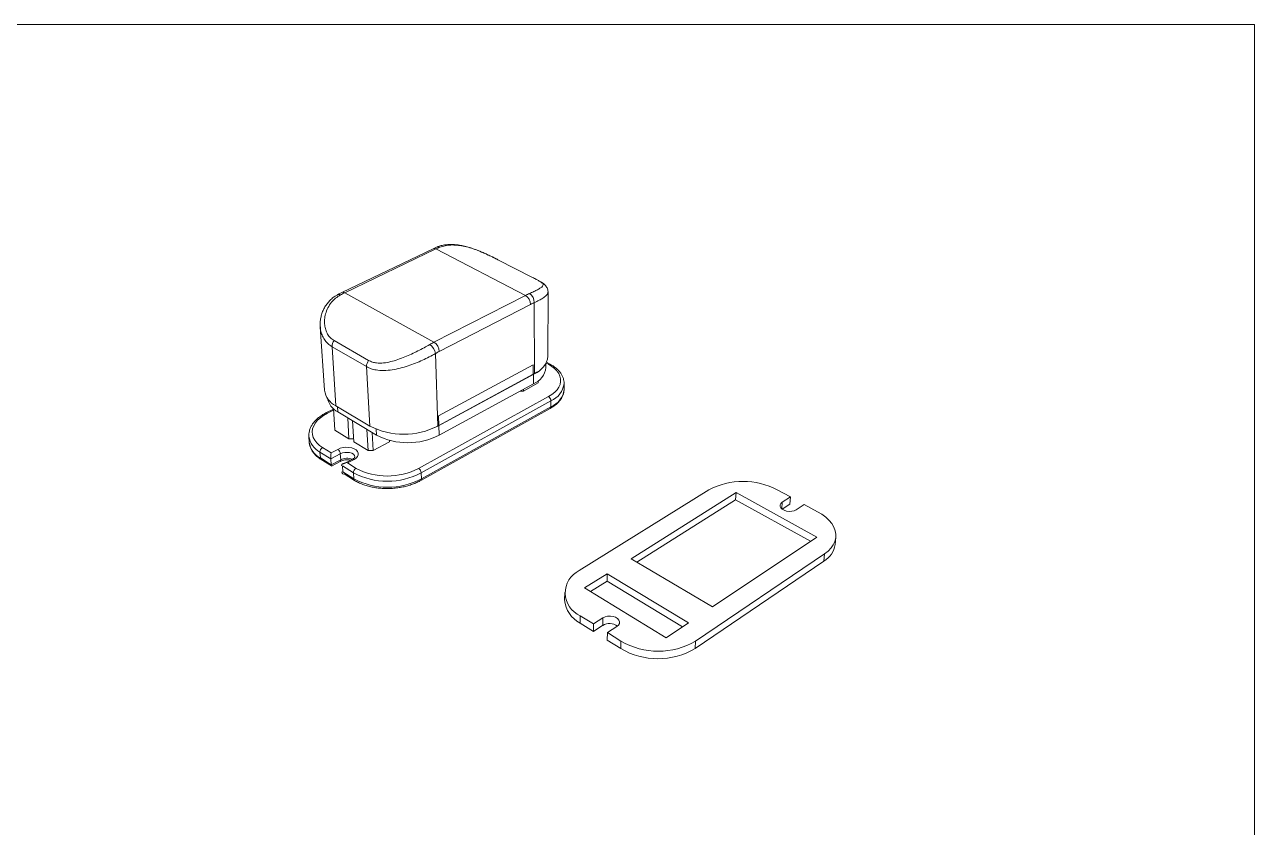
# Model space of a CAD drawing. Header units: millimetres. Extents: x 5 to 292, y 4 to 204.
# Drawn here: x 148.4 to 291.9, y 110.8 to 204.5 of the extents above; entities that cross this region are included whole.
import ezdxf

# ---------------------------------------------------------------- set-up
doc = ezdxf.new("R2010")
doc.units = ezdxf.units.MM

msp = doc.modelspace()

# ---------------------------------------------------------------- linework, layer by layer
at = {"color": 7, "linetype": 'Continuous', "lineweight": 0}
for p, q in [((4.92, 204.48), (291.92, 204.48)), ((291.92, 204.48), (291.92, 4.48))]:
    msp.add_line(p, q, dxfattribs=at)
at = {"color": 7, "linetype": 'Continuous', "lineweight": 15}
for p, q in [((196.076, 178.323), (185.438, 173.225)), ((196.412, 178.295), (185.768, 173.188)), ((206.855, 172.877), (196.412, 178.295)), ((203.652, 177.038), (203.545, 177.093)), ((207.677, 174.981), (203.631, 177.048)), ((203.631, 177.048), (203.656, 177.037)), ((207.702, 174.97), (203.656, 177.037)), ((207.702, 174.97), (207.677, 174.981)), ((196.185, 167.416), (185.768, 173.188)), ((196.185, 167.416), (206.855, 172.877)), ((209.491, 165.792), (209.5, 173.272)), ((207.459, 171.832), (196.808, 166.337)), ((207.907, 163.737), (207.883, 172.033)), ((182.917, 169.219), (183.413, 161.806)), ((188.321, 164.566), (184.301, 166.889)), ((184.301, 166.889), (184.739, 160.004)), ((184.528, 167.609), (188.554, 165.293)), ((196.355, 166.085), (196.632, 157.631)), ((209.73, 164.849), (209.32, 165.071)), ((188.693, 157.631), (188.321, 164.566)), ((196.632, 157.631), (207.907, 163.737)), ((196.71, 158.84), (207.774, 164.793)), ((196.747, 157.694), (207.778, 163.667)), ((207.789, 163.673), (196.759, 157.7)), ((207.778, 163.667), (207.774, 164.793)), ((207.793, 162.554), (207.789, 163.673)), ((209.253, 164.463), (209.254, 164.944)), ((207.793, 162.554), (196.796, 156.561)), ((206.622, 161.717), (208.36, 162.666)), ((208.361, 162.924), (208.36, 162.666)), ((208.36, 162.666), (208.36, 162.923)), ((211.372, 161.925), (211.377, 162.603)), ((194.389, 152.696), (209.551, 161.074)), ((206.622, 161.717), (206.257, 161.717)), ((206.621, 161.915), (206.622, 161.717)), ((211.372, 161.889), (211.372, 161.925)), ((184.457, 159.61), (183.579, 159.156)), ((184.454, 159.663), (184.616, 157.151)), ((184.739, 160.004), (188.693, 157.631)), ((194.639, 151.273), (209.749, 159.691)), ((209.841, 160.571), (194.692, 152.17)), ((194.719, 151.471), (209.84, 159.888)), ((209.84, 159.888), (209.841, 160.571)), ((189.492, 156.561), (184.985, 159.274)), ((186.27, 156.142), (186.122, 158.589)), ((186.681, 158.253), (186.825, 155.803)), ((196.71, 158.84), (196.747, 157.694)), ((181.587, 156.417), (181.586, 156.443)), ((181.587, 156.417), (181.638, 155.726)), ((184.616, 157.151), (186.27, 156.142)), ((188.504, 154.78), (188.369, 157.237)), ((188.994, 156.861), (189.104, 154.78)), ((196.796, 156.561), (196.759, 157.7)), ((183.186, 155.12), (184.183, 154.502)), ((186.805, 156.142), (186.27, 156.142)), ((186.825, 155.803), (188.504, 154.78)), ((189.104, 154.78), (191.007, 155.803)), ((191.007, 155.803), (191, 155.952)), ((191.021, 155.946), (191.007, 155.803)), ((184.16, 153.809), (182.887, 154.6)), ((182.935, 153.906), (182.887, 154.6)), ((182.935, 153.906), (184.206, 153.113)), ((183.032, 153.719), (184.233, 152.97)), ((185.259, 154.395), (184.16, 153.809)), ((184.206, 153.113), (184.16, 153.809)), ((184.183, 154.502), (184.958, 154.914)), ((184.206, 153.113), (185.303, 153.7)), ((185.303, 153.7), (185.259, 154.395)), ((186.677, 153.769), (185.684, 153.235)), ((186.86, 153.742), (186.083, 153.325)), ((189.104, 154.78), (188.504, 154.78)), ((184.238, 152.969), (185.227, 153.499)), ((186.796, 152.17), (185.5, 152.975)), ((185.544, 152.278), (185.5, 152.975)), ((185.544, 152.278), (186.837, 151.471)), ((186.083, 153.325), (187.099, 152.696)), ((186.837, 151.471), (186.796, 152.17)), ((194.719, 151.471), (194.692, 152.17)), ((185.71, 152.047), (186.932, 151.284)), ((228.272, 150.183), (213.144, 140.771)), ((231.435, 149.86), (219.185, 142.144)), ((231.435, 149.86), (231.385, 149.017)), ((240.874, 144.684), (231.435, 149.86)), ((237.773, 149.354), (236.239, 150.183)), ((236.817, 148.737), (237.773, 149.354)), ((237.773, 149.354), (237.708, 148.511)), ((231.385, 149.017), (219.873, 141.737)), ((240.141, 144.194), (231.385, 149.017)), ((236.822, 147.937), (237.708, 148.511)), ((239.389, 148.482), (238.433, 147.859)), ((240.951, 147.638), (239.389, 148.482)), ((228.67, 136.533), (240.874, 144.684)), ((242.991, 143.807), (243.07, 144.66)), ((219.185, 142.144), (228.67, 136.533)), ((226.711, 132.54), (241.767, 142.727)), ((241.767, 142.727), (241.69, 141.87)), ((226.667, 131.664), (241.69, 141.87)), ((216.413, 140.398), (213.771, 138.735)), ((216.395, 139.537), (214.46, 138.313)), ((216.413, 140.398), (216.395, 139.537)), ((225.2, 134.215), (216.395, 139.537)), ((225.905, 134.686), (216.413, 140.398)), ((211.443, 138.211), (211.437, 137.346)), ((213.771, 138.735), (223.268, 132.925)), ((213.253, 135.497), (213.243, 134.627)), ((213.253, 135.497), (214.799, 134.535)), ((214.799, 134.535), (215.902, 135.247)), ((215.902, 135.247), (215.886, 134.376)), ((213.243, 134.627), (214.784, 133.663)), ((214.799, 134.535), (214.784, 133.663)), ((214.784, 133.663), (215.886, 134.376)), ((216.427, 133.521), (216.409, 132.647)), ((217.531, 134.24), (216.427, 133.521)), ((216.427, 133.521), (218.003, 132.54)), ((223.268, 132.925), (225.905, 134.686)), ((216.409, 132.647), (217.981, 131.664)), ((218.003, 132.54), (217.981, 131.664)), ((226.711, 132.54), (226.667, 131.664))]:
    msp.add_line(p, q, dxfattribs=at)
at = {"color": 8, "linetype": 'Continuous', "lineweight": 15}
for p, q in [((209.541, 164.834), (209.273, 164.978)), ((184.464, 159.502), (183.748, 159.132)), ((184.985, 159.274), (184.947, 159.879)), ((189.492, 156.561), (189.456, 157.256)), ((236.817, 148.737), (236.76, 147.987))]:
    msp.add_line(p, q, dxfattribs=at)
at = {"color": 7, "linetype": 'Continuous', "lineweight": 15, "flags": 128}
for points in [[(207.902, 163.753), (207.882, 163.736), (207.778, 163.667)], [(208.25, 163.961), (208.191, 163.919), (207.789, 163.673)], [(209.551, 161.074), (209.944, 161.319), (210.28, 161.587), (210.553, 161.876), (210.76, 162.179), (210.898, 162.493), (210.965, 162.813), (210.962, 163.134), (210.888, 163.452), (210.744, 163.761), (210.534, 164.058), (210.261, 164.339), (209.928, 164.598), (209.541, 164.834)], [(183.748, 159.132), (183.314, 158.881), (182.932, 158.604), (182.608, 158.305), (182.348, 157.988), (182.154, 157.658), (182.031, 157.319), (181.98, 156.976), (182.003, 156.635), (182.1, 156.3), (182.269, 155.976), (182.509, 155.668), (182.816, 155.381), (183.186, 155.12)], [(196.759, 157.7), (196.274, 157.466), (196.247, 157.455)], [(196.747, 157.694), (196.612, 157.633), (196.573, 157.62)], [(184.958, 154.914), (185.248, 155.037), (185.575, 155.118), (185.922, 155.154), (186.267, 155.142), (186.592, 155.083), (186.877, 154.98), (187.106, 154.84), (187.266, 154.67), (187.347, 154.479), (187.345, 154.28), (187.259, 154.083), (187.094, 153.9), (186.86, 153.742)], [(238.433, 147.859), (238.209, 147.753), (237.938, 147.691), (237.64, 147.678), (237.342, 147.716), (237.066, 147.801), (236.836, 147.926), (236.67, 148.082), (236.582, 148.255), (236.578, 148.431), (236.658, 148.596), (236.817, 148.737)], [(241.767, 142.727), (242.181, 143.049), (242.522, 143.401), (242.785, 143.778), (242.965, 144.175), (243.062, 144.586), (243.073, 145.004), (243, 145.423), (242.844, 145.838), (242.607, 146.241), (242.294, 146.629), (241.91, 146.994), (241.46, 147.332), (240.951, 147.638)], [(215.902, 135.247), (216.154, 135.368), (216.45, 135.438), (216.768, 135.453), (217.082, 135.41), (217.365, 135.313), (217.597, 135.171), (217.758, 134.993), (217.834, 134.796), (217.82, 134.593), (217.716, 134.403), (217.531, 134.24)]]:
    msp.add_lwpolyline(points, dxfattribs=at)
at = {"color": 8, "linetype": 'Continuous', "lineweight": 15, "flags": 128}
msp.add_lwpolyline([(186.95, 154.039), (186.908, 154.186), (186.787, 154.332), (186.596, 154.449), (186.351, 154.528), (186.073, 154.564), (185.782, 154.552), (185.503, 154.494), (185.259, 154.395)], dxfattribs=at)
at = {"color": 8, "linetype": 'Continuous', "lineweight": 15}
for centre, radius, start, end in [((196.216, 177.985), 0.366, 57.70671, 112.55231), ((196.68, 178.173), 0.381, 58.79816, 109.50843), ((185.075, 172.657), 0.338, 54.03513, 113.4106), ((185.569, 172.899), 0.351, 55.29092, 111.87827), ((209.65, 164.669), 0.198, 65.84874, 123.4419), ((208.819, 162.94), 2.58, 293.34975, 352.42906), ((208.94, 162.164), 2.447, 291.57033, 353.54182), ((209.629, 159.866), 0.212, 304.37583, 6.0362), ((183.643, 158.996), 0.172, 52.18746, 111.84039), ((183.994, 156.765), 2.431, 188.23497, 242.91535), ((184.05, 156.073), 2.437, 188.18715, 242.78012), ((183.163, 153.906), 0.228, 180.06229, 235.04018), ((185.108, 153.659), 0.199, 306.36576, 11.89957), ((186.028, 152.305), 1.572, 66.9158, 117.4732), ((186.746, 153.599), 0.183, 51.58869, 112.02059), ((187.062, 151.468), 0.225, 179.22382, 234.82092), ((194.52, 151.436), 0.203, 306.04174, 9.70378)]:
    msp.add_arc(centre, radius, start, end, dxfattribs=at)
at = {"color": 7, "linetype": 'Continuous', "lineweight": 15}
for centre, radius, start, end in [((199.631, 171.594), 7.434, 111.74009, 115.66213), ((189.626, 165.157), 8.909, 115.65708, 119.24825), ((210.343, 166.071), 7.648, 113.27606, 117.13546), ((206.196, 171.8), 1.263, 1.44827, 58.55197), ((206.69, 172.083), 1.194, 357.59988, 58.09054), ((210.674, 165.608), 7.005, 113.4827, 117.32416), ((185.459, 166.919), 1.159, 143.50219, 181.508), ((200.422, 159.147), 9.292, 117.12962, 120.63529), ((194.89, 165.899), 1.476, 7.245, 57.35714), ((195.432, 166.262), 1.378, 3.09626, 56.90363), ((189.516, 164.584), 1.195, 143.6013, 180.88677), ((200.715, 158.773), 8.513, 117.318, 120.80622), ((206.908, 166.145), 2.607, 292.53453, 352.21469), ((206.857, 164.783), 2.418, 292.7701, 352.38528), ((185.78, 162.159), 2.394, 188.49143, 244.21964), ((185.952, 161.263), 2.212, 188.39904, 244.084), ((209.225, 160.55), 0.617, 1.96045, 58.03969), ((192.663, 165.42), 8.742, 242.99494, 297.00506), ((193.144, 163.684), 8.005, 242.86037, 297.13964), ((183.475, 154.607), 0.588, 119.37217, 180.62722), ((188.225, 154.02), 4.071, 173.20229, 182.98222), ((184.542, 154.328), 0.719, 5.34153, 54.6579), ((184.405, 153.083), 0.202, 171.41643, 214.11035), ((187.403, 152.17), 0.607, 119.99422, 180.0053), ((190.744, 159.668), 8.475, 242.23099, 297.76901), ((190.744, 159.663), 7.863, 242.38567, 297.61433), ((193.993, 152.116), 0.702, 4.35809, 55.64155), ((190.778, 158.947), 8.451, 242.20384, 297.79616), ((232.255, 142.604), 8.562, 62.27202, 117.72796), ((240.336, 144.185), 2.681, 300.31573, 351.9046), ((214.413, 138.159), 2.904, 115.91535, 246.44463), ((214.823, 137.634), 3.397, 184.87033, 242.28695), ((216.674, 133.087), 1.51, 52.62266, 121.43894), ((222.357, 139.942), 8.588, 239.53429, 300.46571), ((222.324, 139.013), 8.536, 239.41592, 300.58409)]:
    msp.add_arc(centre, radius, start, end, dxfattribs=at)
for centre, start_param, end_param in [((186.105, 152.975), 1.6061572, 3.1415927), ((186.147, 152.278), 3.1415927, 3.8822055)]:
    msp.add_ellipse(centre, major_axis=(0.707, 0), ratio=0.5773815, start_param=start_param, end_param=end_param, dxfattribs=at)
for points, knots in [([(196.552, 178.532), (196.445, 178.488), (196.286, 178.423), (196.128, 178.348), (196.076, 178.323)], [0, 0, 0, 0, 0.6710162, 1, 1, 1, 1]), ([(203.545, 177.093), (203.494, 177.119), (203.329, 177.203), (203.011, 177.36), (202.6, 177.559), (202.155, 177.766), (201.676, 177.977), (201.16, 178.185), (200.613, 178.381), (200.041, 178.554), (199.455, 178.694), (198.868, 178.787), (198.311, 178.826), (197.776, 178.814), (197.271, 178.746), (196.857, 178.65), (196.63, 178.557), (196.556, 178.526)], [0, 0, 0, 0, 0.0277133, 0.089827, 0.1527795, 0.2171412, 0.284892, 0.3562394, 0.4309814, 0.5083443, 0.5875962, 0.6671918, 0.7459223, 0.8155496, 0.8901738, 0.9641271, 1, 1, 1, 1]), ([(203.631, 177.048), (203.489, 177.12), (203.206, 177.264), (202.64, 177.54), (201.949, 177.859), (201.155, 178.185), (200.363, 178.452), (199.6, 178.644), (198.863, 178.752), (198.158, 178.773), (197.482, 178.701), (197.079, 178.566), (196.878, 178.499)], [0, 0, 0, 0, 0.0762323, 0.1525106, 0.2657275, 0.3791811, 0.4860145, 0.5928737, 0.6937568, 0.7946113, 0.8973204, 1, 1, 1, 1]), ([(207.321, 173.097), (207.499, 173.175), (207.86, 173.333), (208.308, 173.554), (208.667, 173.762), (208.878, 173.941), (208.948, 174.098), (208.896, 174.239), (208.738, 174.386), (208.489, 174.548), (208.143, 174.741), (207.834, 174.9), (207.677, 174.981)], [0, 0, 0, 0, 0.0984381, 0.1994399, 0.3165993, 0.4374517, 0.5393313, 0.6434787, 0.7321661, 0.8229696, 0.9098176, 1, 1, 1, 1]), ([(209.498, 173.275), (209.493, 173.358), (209.482, 173.526), (209.394, 173.752), (209.274, 173.946), (209.124, 174.112), (208.943, 174.265), (208.721, 174.416), (208.456, 174.572), (208.158, 174.734), (207.908, 174.864), (207.744, 174.948), (207.697, 174.972)], [0, 0, 0, 0, 0.0823097, 0.1659749, 0.24957, 0.3388786, 0.4423657, 0.5755541, 0.7125891, 0.8367204, 0.9532493, 1, 1, 1, 1]), ([(184.944, 172.96), (184.85, 172.908), (184.606, 172.774), (184.258, 172.499), (183.9, 172.15), (183.593, 171.756), (183.339, 171.329), (183.14, 170.87), (182.996, 170.382), (182.919, 169.876), (182.895, 169.484), (182.919, 169.266), (182.924, 169.218)], [0, 0, 0, 0, 0.0687278, 0.17732345, 0.28705084, 0.39741647, 0.5070219, 0.61912137, 0.73378662, 0.85004962, 0.96722819, 1, 1, 1, 1]), ([(185.273, 172.93), (185.08, 172.809), (184.694, 172.565), (184.198, 172.059), (183.791, 171.442), (183.526, 170.753), (183.409, 170.067), (183.419, 169.439), (183.541, 168.861), (183.761, 168.355), (184.083, 167.916), (184.379, 167.711), (184.528, 167.609)], [0, 0, 0, 0, 0.0997073, 0.1994405, 0.3184206, 0.4374528, 0.5404875, 0.6434883, 0.7332832, 0.8229845, 0.9115377, 1, 1, 1, 1]), ([(185.438, 173.225), (185.326, 173.17), (185.159, 173.088), (184.994, 172.996), (184.939, 172.966)], [0, 0, 0, 0, 0.6709685, 1, 1, 1, 1]), ([(188.554, 165.293), (188.699, 165.223), (188.991, 165.081), (189.576, 164.968), (190.298, 164.976), (191.133, 165.13), (191.97, 165.38), (192.78, 165.686), (193.565, 166.029), (194.318, 166.392), (195.04, 166.769), (195.471, 167.018), (195.687, 167.142)], [0, 0, 0, 0, 0.0762323, 0.1525106, 0.2657275, 0.3791811, 0.4860145, 0.5928737, 0.6937568, 0.7946113, 0.8973204, 1, 1, 1, 1]), ([(196.355, 166.085), (196.122, 165.954), (195.656, 165.693), (194.862, 165.316), (194.03, 164.965), (193.15, 164.647), (192.239, 164.379), (191.286, 164.179), (190.333, 164.088), (189.505, 164.143), (188.832, 164.309), (188.491, 164.48), (188.321, 164.566)], [0, 0, 0, 0, 0.0992512, 0.1985321, 0.2966359, 0.3947758, 0.5006367, 0.6065002, 0.7227709, 0.838925, 0.9194733, 1, 1, 1, 1]), ([(211.369, 162.6), (211.371, 162.648), (211.379, 162.81), (211.325, 163.084), (211.212, 163.414), (211.037, 163.731), (210.806, 164.034), (210.519, 164.32), (210.183, 164.581), (209.909, 164.752), (209.754, 164.837), (209.73, 164.849)], [0, 0, 0, 0, 0.0542427, 0.1820172, 0.3099453, 0.4395988, 0.5719621, 0.7071179, 0.8444093, 0.9765428, 1, 1, 1, 1]), ([(209.749, 159.691), (209.823, 159.734), (210.036, 159.857), (210.354, 160.083), (210.681, 160.375), (210.95, 160.691), (211.157, 161.024), (211.295, 161.368), (211.364, 161.657), (211.364, 161.829), (211.364, 161.882)], [0, 0, 0, 0, 0.07705449, 0.22312302, 0.36936436, 0.51488743, 0.65860947, 0.79943751, 0.93692561, 1, 1, 1, 1]), ([(183.579, 159.156), (183.499, 159.113), (183.267, 158.989), (182.916, 158.762), (182.544, 158.468), (182.225, 158.148), (181.965, 157.807), (181.767, 157.449), (181.639, 157.082), (181.577, 156.745), (181.588, 156.535), (181.592, 156.448)], [0, 0, 0, 0, 0.0650527, 0.1884113, 0.3121415, 0.4359355, 0.5591992, 0.6811146, 0.8008342, 0.9179557, 1, 1, 1, 1]), ([(181.643, 155.727), (181.643, 155.702), (181.644, 155.556), (181.709, 155.294), (181.84, 154.947), (182.038, 154.616), (182.295, 154.302), (182.608, 154.012), (182.867, 153.824), (183.014, 153.731), (183.032, 153.719)], [0, 0, 0, 0, 0.0318967, 0.1866189, 0.3413161, 0.4976165, 0.6566895, 0.8187926, 0.9769515, 1, 1, 1, 1]), ([(185.227, 153.499), (185.258, 153.514), (185.349, 153.561), (185.535, 153.625), (185.782, 153.676), (186.044, 153.695), (186.276, 153.687), (186.404, 153.66), (186.455, 153.649)], [0, 0, 0, 0, 0.0980115, 0.2876886, 0.4807741, 0.676314, 0.8723886, 1, 1, 1, 1]), ([(186.95, 154.041), (186.95, 154.04), (186.952, 154.031), (186.949, 154.016), (186.912, 153.947), (186.824, 153.857), (186.724, 153.797), (186.677, 153.769)], [0, 0, 0, 0, 0.0311103, 0.3061109, 0.5381398, 0.7850557, 1, 1, 1, 1]), ([(186.932, 151.284), (187.008, 151.238), (187.226, 151.108), (187.621, 150.917), (188.128, 150.724), (188.671, 150.569), (189.241, 150.451), (189.832, 150.373), (190.437, 150.335), (191.049, 150.337), (191.659, 150.38), (192.262, 150.462), (192.849, 150.583), (193.414, 150.741), (193.95, 150.935), (194.354, 151.118), (194.574, 151.238), (194.639, 151.273)], [0, 0, 0, 0, 0.0383314, 0.1102317, 0.1821317, 0.2539587, 0.3256718, 0.3972736, 0.4687887, 0.5402519, 0.6117028, 0.6831786, 0.7547124, 0.8263471, 0.8981243, 0.9700794, 1, 1, 1, 1])]:
    msp.add_open_spline(points, degree=3, knots=knots, dxfattribs=at)
at = {"color": 8, "linetype": 'Continuous', "lineweight": 15}
for points, knots in [([(209.486, 173.273), (209.484, 173.219), (209.48, 173.081), (209.29, 172.848), (208.938, 172.579), (208.464, 172.304), (208.079, 172.124), (207.883, 172.033)], [0, 0, 0, 0, 0.1496256, 0.3779475, 0.6138322, 0.8042809, 1, 1, 1, 1]), ([(184.301, 166.889), (184.128, 167.005), (183.778, 167.239), (183.388, 167.717), (183.111, 168.263), (182.954, 168.77), (182.939, 169.099), (182.934, 169.219)], [0, 0, 0, 0, 0.2162933, 0.4392439, 0.6532395, 0.8721337, 1, 1, 1, 1])]:
    msp.add_open_spline(points, degree=3, knots=knots, dxfattribs=at)

doc.saveas('drawing.dxf')
